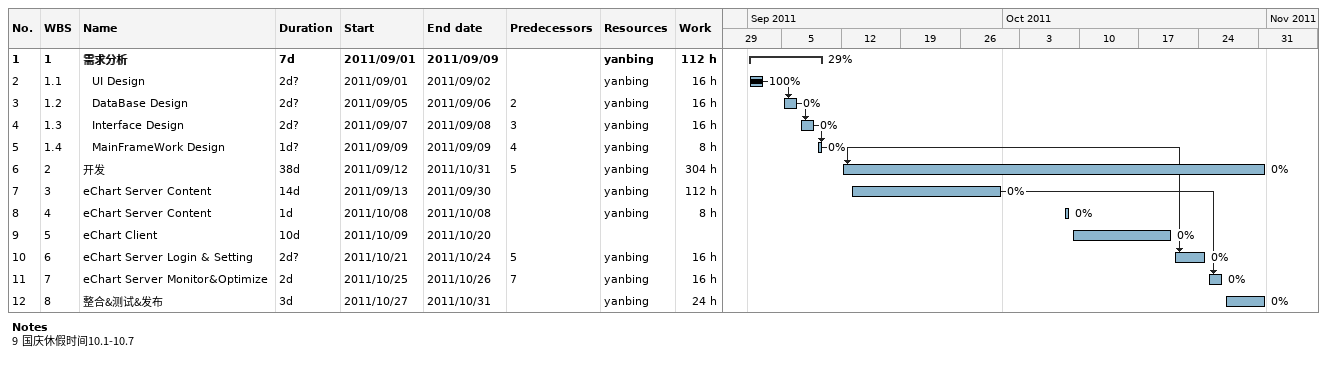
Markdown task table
| ID | WBS | Task | Duration | Start | Finish | Predecessors | Resources | % complete | Work (h) |
|---|---|---|---|---|---|---|---|---|---|
| 1 | 1 | **需求分析** | 7d | 2011-09-01 | 2011-09-09 |  | yanbing | 29 | 112 |
| 2 | 1.1 | UI Design | 2d? | 2011-09-01 | 2011-09-02 |  | yanbing | 100 | 16 |
| 3 | 1.2 | DataBase Design | 2d? | 2011-09-05 | 2011-09-06 | 2 | yanbing | 0 | 16 |
| 4 | 1.3 | Interface Design | 2d? | 2011-09-07 | 2011-09-08 | 3 | yanbing | 0 | 16 |
| 5 | 1.4 | MainFrameWork Design | 1d? | 2011-09-09 | 2011-09-09 | 4 | yanbing | 0 | 8 |
| 6 | 2 | 开发 | 38d | 2011-09-12 | 2011-10-31 | 5 | yanbing | 0 | 304 |
| 7 | 3 | eChart Server Content | 14d | 2011-09-13 | 2011-09-30 |  | yanbing | 0 | 112 |
| 8 | 4 | eChart Server Content | 1d | 2011-10-08 | 2011-10-08 |  | yanbing | 0 | 8 |
| 9 | 5 | eChart Client | 10d | 2011-10-09 | 2011-10-20 |  |  | 0 |  |
| 10 | 6 | eChart Server Login & Setting | 2d? | 2011-10-21 | 2011-10-24 | 5 | yanbing | 0 | 16 |
| 11 | 7 | eChart Server Monitor&Optimize | 2d | 2011-10-25 | 2011-10-26 | 7 | yanbing | 0 | 16 |
| 12 | 8 | 整合&测试&发布 | 3d | 2011-10-27 | 2011-10-31 |  | yanbing | 0 | 24 |

Notes
- 9: 国庆休假时间10.1-10.7
